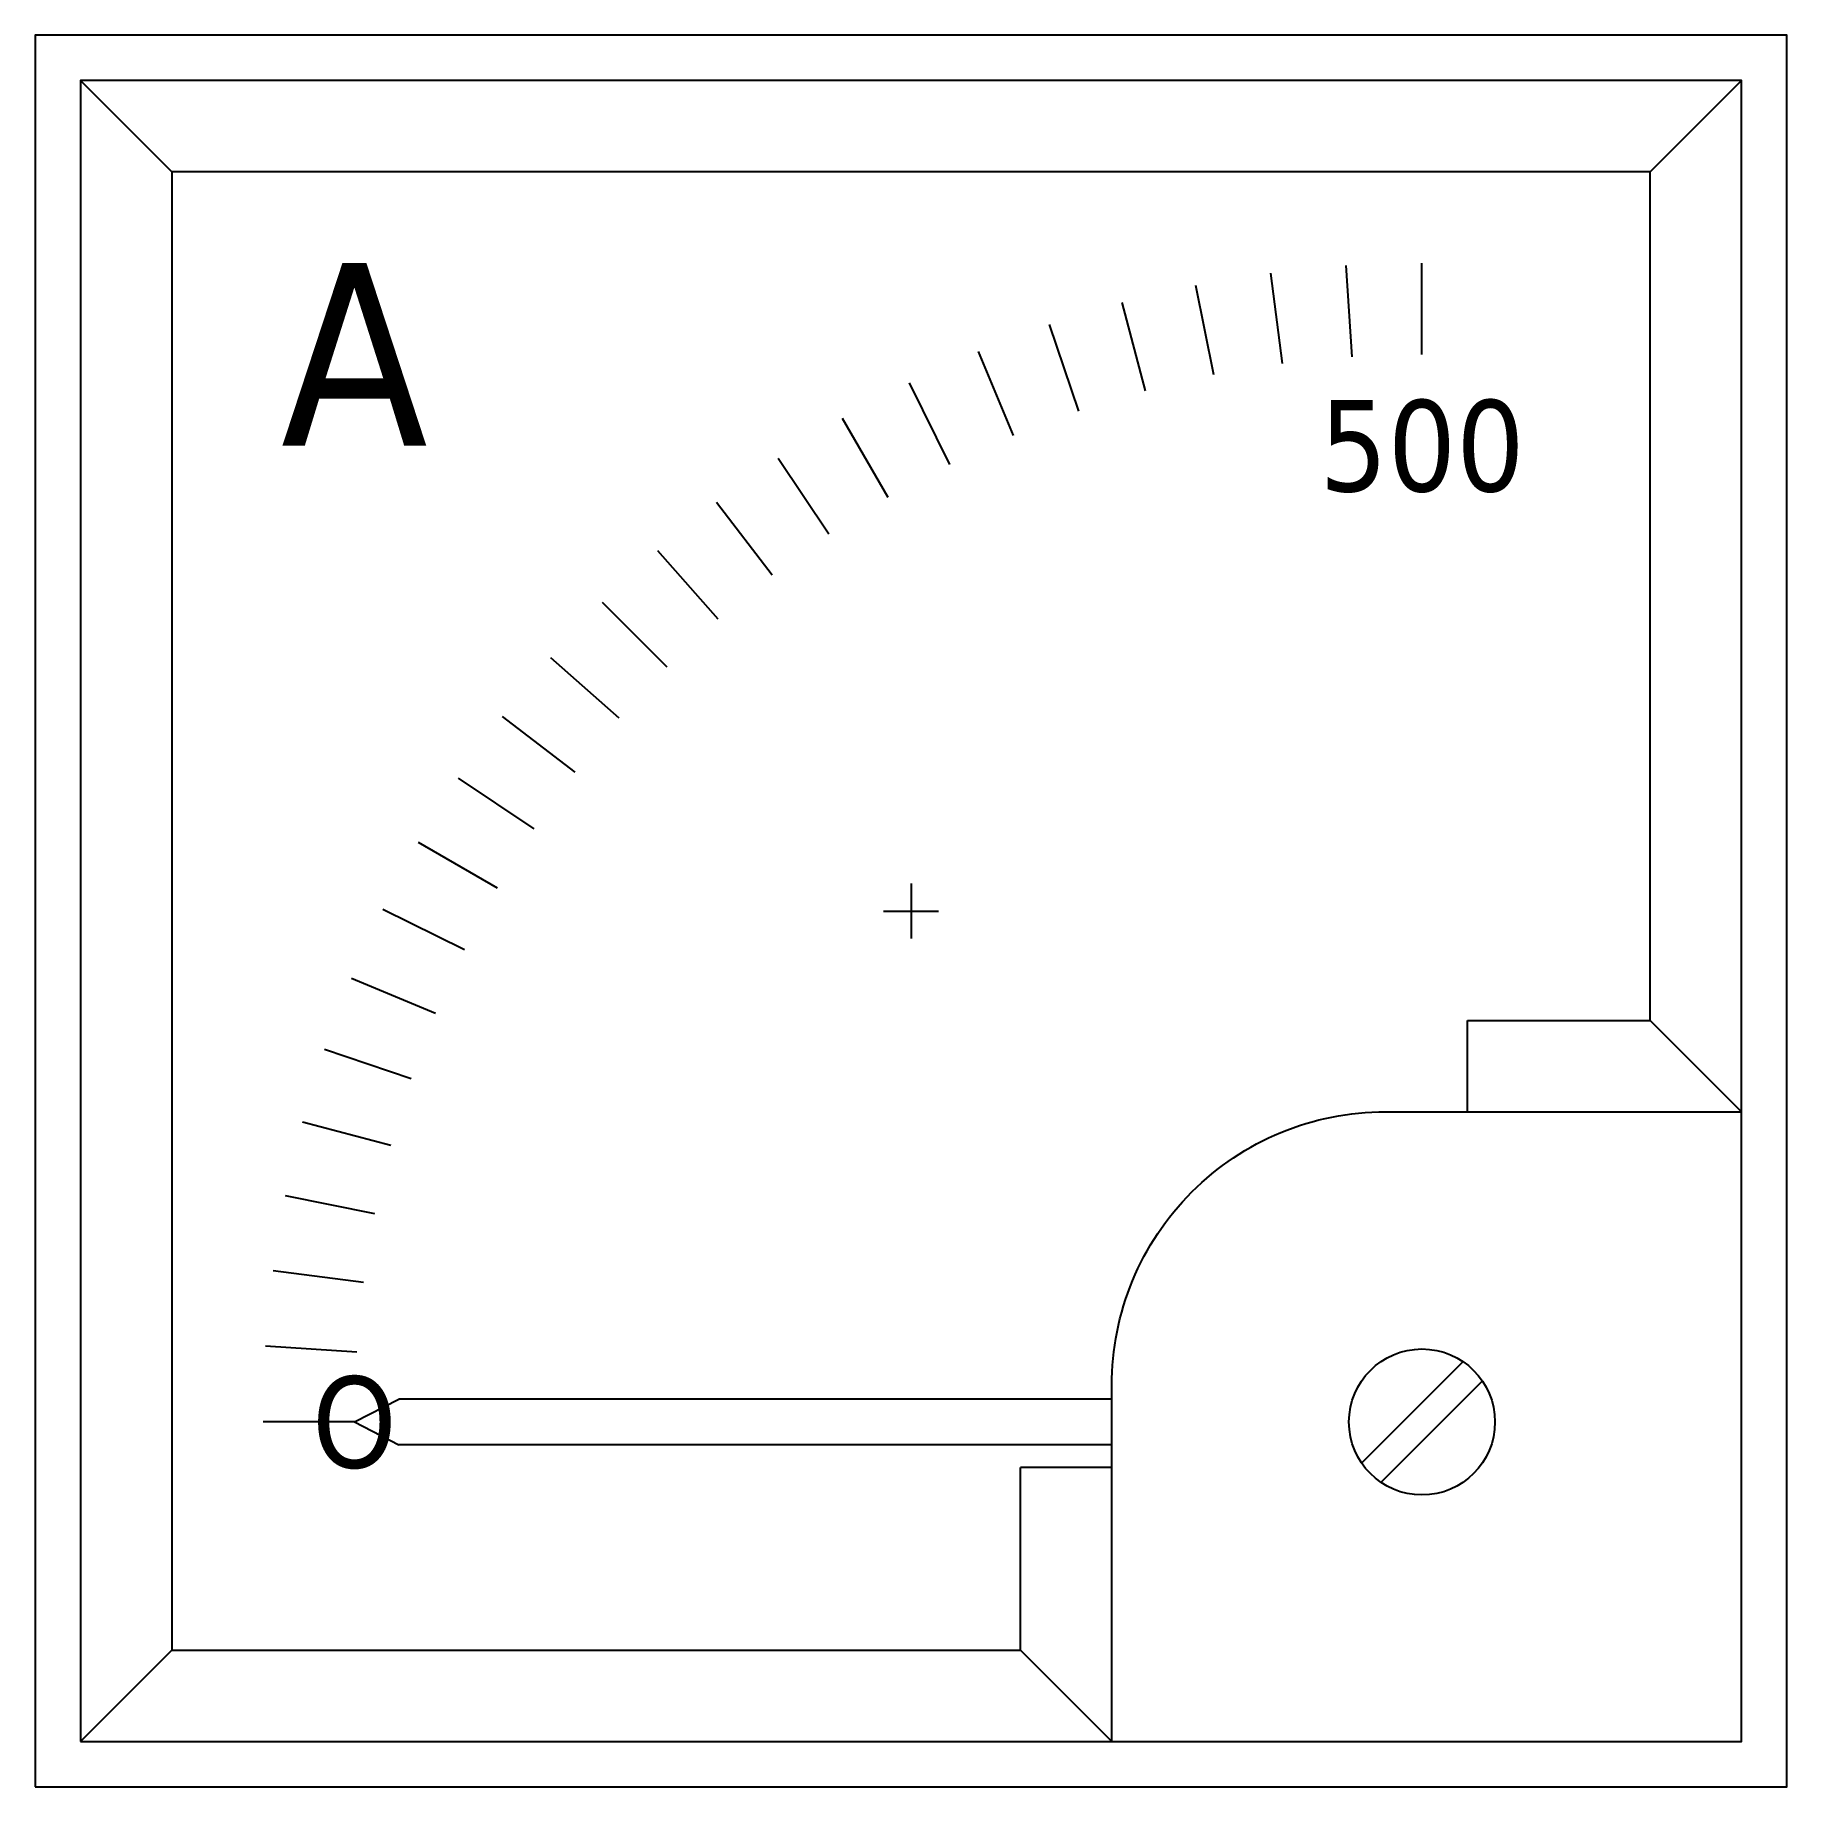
# Model space of a CAD drawing. Header units: millimetres. Extents: x 0 to 96, y 0 to 96.
import ezdxf
from ezdxf.enums import TextEntityAlignment as Align

# ---------------------------------------------------------------- set-up
doc = ezdxf.new("R2010")
doc.units = ezdxf.units.MM
doc.styles.add('Tahoma (Input Text)', font='tahoma.ttf')

# ---------------------------------------------------------------- blocks, each defined once
blk = doc.blocks.new('Ampere-Meter-front')
at = {"color": 6}
for p, q in [((-40.5, 40.5), (-45.5, 45.5)), ((40.5, 40.5), (45.5, 45.5)), ((20.364, 30), (19.712, 34.957)), ((24.174, 30.375), (23.847, 35.364)), ((28, 30.5), (28, 35.5)), ((16.587, 29.376), (15.612, 34.28)), ((12.859, 28.507), (11.565, 33.336)), ((9.196, 27.395), (7.589, 32.13)), ((5.613, 26.047), (3.7, 30.666)), ((2.126, 24.467), (-0.085, 28.951)), ((-1.25, 22.662), (-3.75, 26.993)), ((-4.501, 20.641), (-7.279, 24.798)), ((-7.613, 18.411), (-10.656, 22.378)), ((-10.572, 15.983), (-13.868, 19.742)), ((-13.366, 13.366), (-16.901, 16.901)), ((-15.983, 10.572), (-19.742, 13.868)), ((-18.411, 7.613), (-22.378, 10.656)), ((-20.641, 4.501), (-24.798, 7.279)), ((-22.662, 1.25), (-26.993, 3.75)), ((0, 1.5), (0, -1.5)), ((-24.467, -2.126), (-28.951, 0.085)), ((-1.5, 0), (1.5, 0)), ((-26.047, -5.613), (-30.666, -3.7)), ((30.5, -11), (30.5, -6)), ((45.5, -11), (40.5, -6)), ((-27.395, -9.196), (-32.13, -7.589)), ((-28.507, -12.859), (-33.336, -11.565)), ((-29.376, -16.587), (-34.28, -15.612)), ((-30, -20.364), (-34.957, -19.712)), ((-30.375, -24.174), (-35.364, -23.847)), ((30.248, -24.691), (24.691, -30.248)), ((31.309, -25.752), (25.752, -31.309)), ((-30.5, -28), (-28.068, -26.75)), ((11, -26.75), (-28.068, -26.75)), ((-30.5, -28), (-35.5, -28)), ((-30.5, -28), (-35.5, -28)), ((-30.5, -28), (-28.068, -29.25)), ((11, -29.25), (-28.068, -29.25)), ((11, -30.5), (6, -30.5)), ((-40.5, -40.5), (-45.5, -45.5)), ((11, -45.5), (6, -40.5))]:
    blk.add_line(p, q, dxfattribs=at)
for points in [[(-48, -48), (48, -48), (48, 48), (-48, 48)], [(-45.5, -45.5), (45.5, -45.5), (45.5, 45.5), (-45.5, 45.5)]]:
    blk.add_lwpolyline(points, close=True, dxfattribs=at)
for points in [[(40.5, -6), (40.5, 40.5), (-40.5, 40.5), (-40.5, -40.5), (6, -40.5)], [(30.5, -6), (40.5, -6)], [(6, -40.5), (6, -30.5)]]:
    blk.add_lwpolyline(points, dxfattribs=at)
blk.add_lwpolyline([(11, -45.5), (11, -26, -0.414214), (26, -11), (45.5, -11)], format="xyb", dxfattribs=at)
blk.add_circle((28, -28), 4, dxfattribs=at)
at = {"color": 6, "style": 'Tahoma (Input Text)'}
for tag, height, p in [('BEW-96', 10, (-30.5, 30.5)), ('MAX', 5, (28, 25.5)), ('O', 5, (-30.5, -28))]:
    blk.add_attdef(tag, text='', height=height, dxfattribs=at).set_placement(p, align=Align.MIDDLE_CENTER)

msp = doc.modelspace()

# ---------------------------------------------------------------- block references
at = {"color": 7, "lineweight": -3}
ref = msp.add_blockref('Ampere-Meter-front', (48, 48), dxfattribs=at)
ref.add_attrib('BEW-96', 'A', dxfattribs={"height": 10, "style": 'Tahoma (Input Text)'}).set_placement((17.5, 78.5), align=Align.MIDDLE_CENTER)
ref.add_attrib('O', 'O', dxfattribs={"height": 5, "style": 'Tahoma (Input Text)'}).set_placement((17.5, 20), align=Align.MIDDLE_CENTER)
ref.add_attrib('MAX', '500', dxfattribs={"height": 5, "style": 'Tahoma (Input Text)'}).set_placement((76, 73.5), align=Align.MIDDLE_CENTER)

doc.saveas('drawing.dxf')
